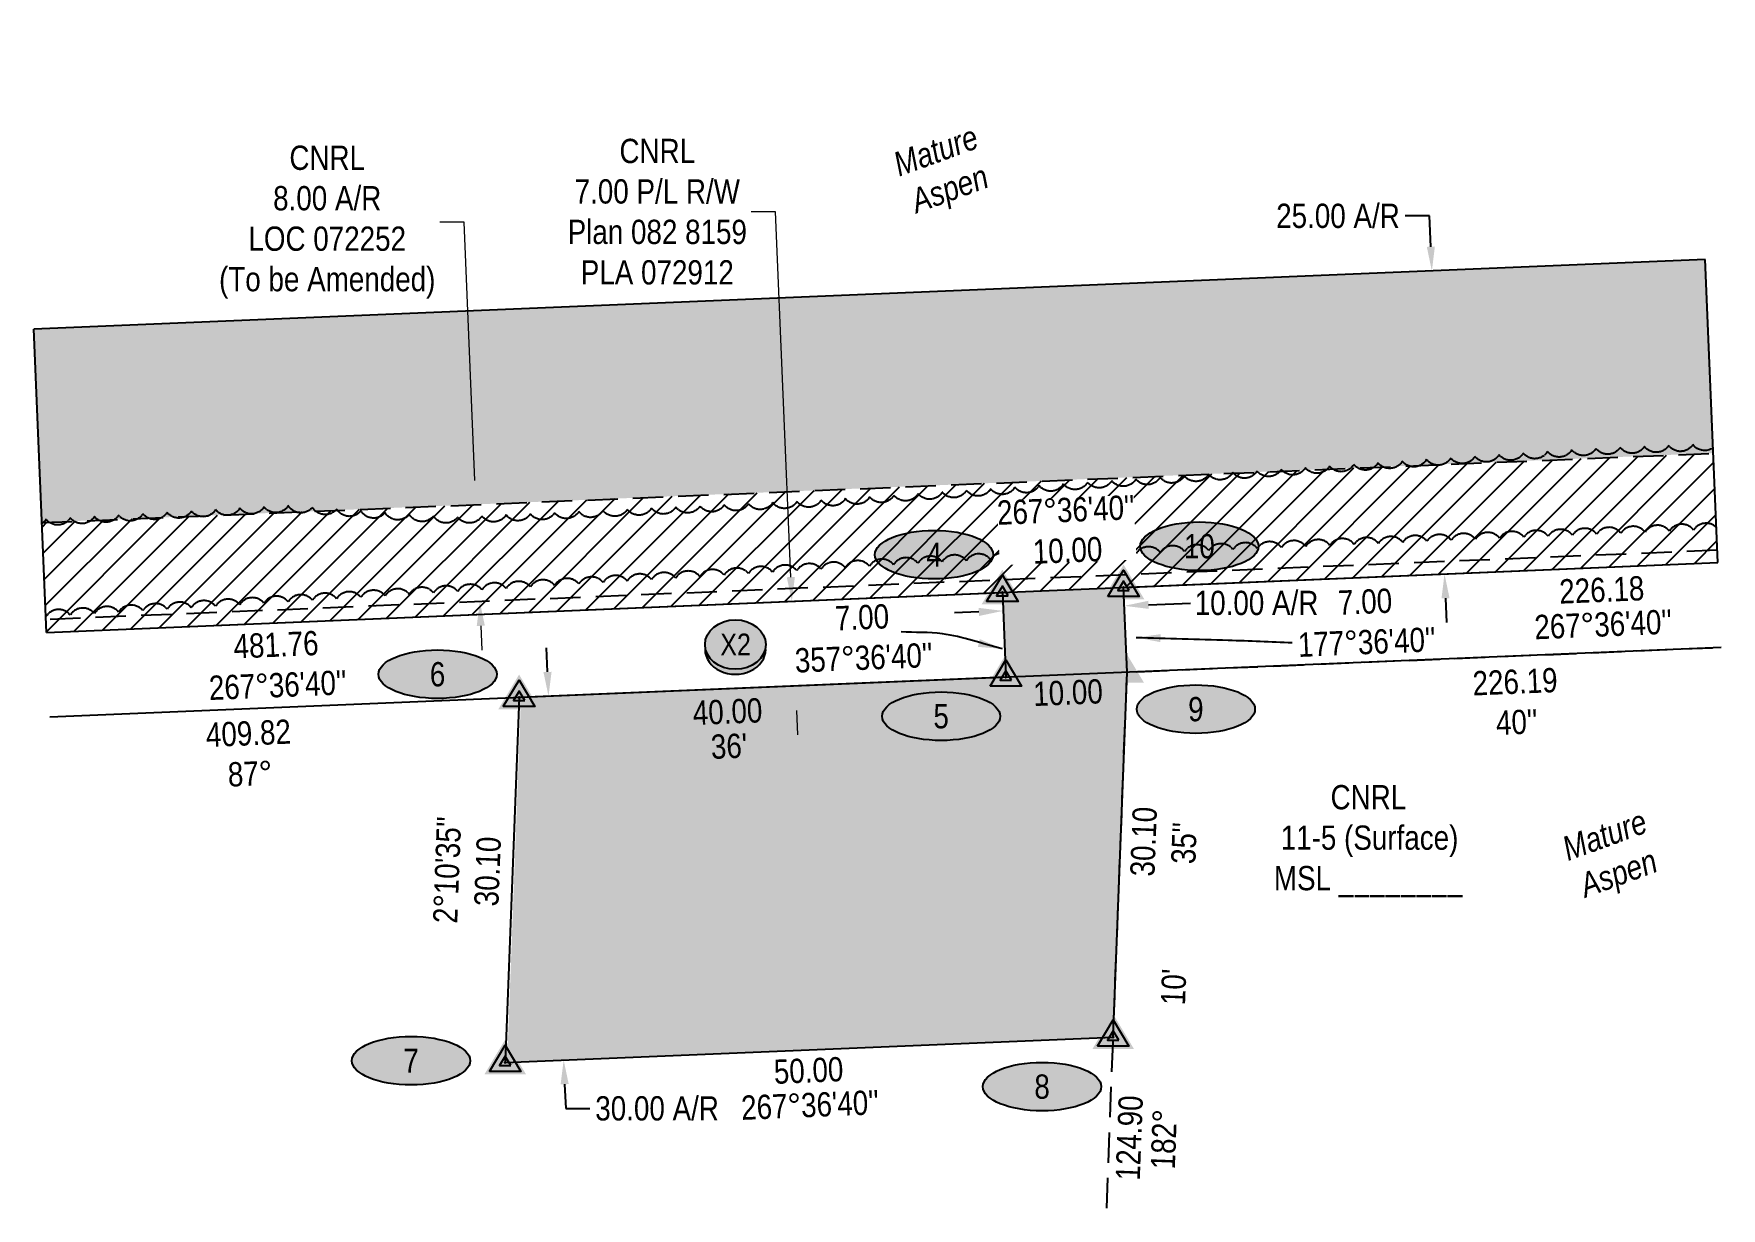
# Model space of a CAD drawing. Extents: x 659618 to 663059, y 6178642 to 6181580.
# Drawn here: x 662233 to 662929, y 6178642 to 6179125 of the extents above; entities that cross this region are included whole.
import ezdxf
from ezdxf.enums import TextEntityAlignment as Align

# ---------------------------------------------------------------- set-up
doc = ezdxf.new("R2010")
doc.units = 0
doc.header["$LTSCALE"] = 5
doc.header["$PDSIZE"] = 0.5
doc.linetypes.add('0', pattern=[1, 1, 0])
doc.linetypes.add('foc-ACCESSROAD', pattern=[3.75, 2.5, -1.25])
doc.layers.get('Defpoints').update_dxf_attribs({"color": 9})
for name, color, linetype in [('C-AR', 13, 'foc-ACCESSROAD'), ('C-RW', 13, 'Continuous'), ('C-WS', 13, 'foc-ACCESSROAD'), ('L-BD', 7, 'Continuous'), ('L-MON', 1, 'Continuous'), ('P-CROSSINGS', 250, 'Continuous'), ('P-ELEVATION', 7, 'Continuous'), ('P-PROPOSED', 10, 'Continuous'), ('P-PROPOSED-EXISTING-H', 59, 'Continuous'), ('P-PROPOSED-H', 21, 'Continuous'), ('P-TXT', 4, 'Continuous'), ('T-BUSH', 110, '0'), ('T-BUSH-T', 110, 'Continuous')]:
    doc.layers.add(name, color=color, linetype=linetype)
for name, color, linetype, lineweight in [('C-EZE-T', 13, 'Continuous', 9), ('C-RW-T', 13, 'Continuous', 9), ('C-WS-T', 13, 'Continuous', 9)]:
    doc.layers.add(name, color=color, linetype=linetype, lineweight=lineweight)
doc.styles.add('80', font='ARIALN.TTF', dxfattribs={"height": 10})
doc.styles.add('80CG', font='ARIALN.TTF', dxfattribs={"height": 10})
doc.styles.add('80L', font='ARIALN.TTF', dxfattribs={"height": 10})
doc.styles.add('80LS', font='ARIALNI.TTF', dxfattribs={"height": 10})
doc.styles.add('Crossing', font='ARIALN.TTF', dxfattribs={"height": 10})
doc.dimstyles.new('Compass 5 000', dxfattribs={"dimscale": 5, "dimtxt": 9, "dimasz": 2, "dimexe": 0.2, "dimexo": 0.0625, "dimgap": 0.5, "dimtad": 0, "dimtih": 1, "dimtoh": 1, "dimzin": 0, "dimdsep": 46, "dimtxsty": '80CG', "dimcen": 0.1, "dimse1": 1, "dimse2": 1, "dimclrd": 256, "dimclrt": 256, "dimaunit": 1, "dimadec": 4, "dimazin": 0, "dimtfac": 0.06, "dimtofl": 0, "dimtmove": 0, "dimatfit": 1, "dimfxl": 0.2, "dimtolj": 1, "dimtzin": 0, "dimlwd": -1, "dimarcsym": 0})

# ---------------------------------------------------------------- blocks, each defined once
blk = doc.blocks.new('TRIA')
blk.add_hatch(color=255).paths.add_polyline_path([(-0.04, 1.52), (-1.47, -0.87), (1.39, -0.87)])
blk = doc.blocks.new('Hybrid_EC')
at = {"color": 251}
for points in [[(-1.3, -0.74), (0, 1.42), (1.3, -0.74)], [(0.47, -0.26), (0, 0.53), (-0.47, -0.26)]]:
    blk.add_lwpolyline(points, close=True, dxfattribs=at)
at = {"layer": 'Defpoints'}
blk.add_circle((0, 0), 0.05, dxfattribs=at)
at = {"xscale": 1.2, "yscale": 1.2, "zscale": 1.2}
blk.add_blockref('TRIA', (0.05, 0.06), dxfattribs=at)
blk = doc.blocks.new('*D638')
at = {"layer": 'Defpoints', "color": 0, "transparency": 16777216}
for p in [(662682.68, 6178889.79), (662633.21, 6178876.32), (662683.16, 6178878.4)]:
    blk.add_point(p, dxfattribs=at)
at = {"layer": 'P-TXT', "transparency": 16777216}
for p, q in [((662692.67, 6178890.21), (662709.89, 6178890.92)), ((662622.74, 6178887.29), (662612.75, 6178886.87))]:
    blk.add_line(p, q, dxfattribs=at)
for points in [[(662622.67, 6178888.95), (662622.81, 6178885.62), (662632.73, 6178887.7)], [(662692.6, 6178891.87), (662692.74, 6178888.54), (662682.68, 6178889.79)]]:
    blk.add_solid(points, dxfattribs=at)
at = {"layer": 'P-TXT', "transparency": 16777216, "insert": (662737.17, 6178890.92), "char_height": 10, "attachment_point": 5, "style": '80CG'}
blk.add_mtext('\\A1;10.00 A/R', dxfattribs=at)
blk = doc.blocks.new('*D639')
at = {"layer": 'C-EZE-T', "transparency": 16777216}
for p, q in [((662410.61, 6179047.88), (662400.61, 6179047.88)), ((662415.02, 6178941.47), (662410.61, 6179047.88)), ((662417.51, 6178881.54), (662417.92, 6178871.55))]:
    blk.add_line(p, q, dxfattribs=at)
for points in [[(662416.69, 6178941.54), (662413.36, 6178941.4), (662415.44, 6178931.48)], [(662419.18, 6178881.61), (662415.84, 6178881.47), (662417.1, 6178891.53)]]:
    blk.add_solid(points, dxfattribs=at)
at = {"layer": 'Defpoints', "color": 0, "transparency": 16777216}
for p in [(662415.2, 6178931.47), (662415.44, 6178931.48), (662416.86, 6178891.52)]:
    blk.add_point(p, dxfattribs=at)
at = {"layer": 'C-EZE-T', "transparency": 16777216, "insert": (662354.23, 6179047.88), "char_height": 10, "attachment_point": 5, "style": '80CG'}
blk.add_mtext('\\A1;CNRL\\P8.00 A/R\\PLOC 072252\\P(To be Amended)', dxfattribs=at)
blk = doc.blocks.new('*D640')
at = {"layer": 'Defpoints', "color": 0, "transparency": 16777216}
for p in [(662780.94, 6179026.56), (662809.41, 6179027.74), (662786.14, 6178901.69)]:
    blk.add_point(p, dxfattribs=at)
at = {"layer": 'P-TXT', "transparency": 16777216}
for p, q in [((662808.46, 6179050.39), (662798.46, 6179050.39)), ((662808.99, 6179037.74), (662808.46, 6179050.39)), ((662815.03, 6178892.89), (662815.45, 6178882.89))]:
    blk.add_line(p, q, dxfattribs=at)
for points in [[(662810.66, 6179037.81), (662807.33, 6179037.67), (662809.41, 6179027.74)], [(662816.7, 6178892.95), (662813.37, 6178892.82), (662814.62, 6178902.88)]]:
    blk.add_solid(points, dxfattribs=at)
at = {"layer": 'P-TXT', "transparency": 16777216, "insert": (662770.73, 6179050.39), "char_height": 10, "attachment_point": 5, "style": '80CG'}
blk.add_mtext('\\A1;25.00 A/R', dxfattribs=at)
blk = doc.blocks.new('*D642')
at = {"layer": 'C-RW-T', "transparency": 16777216}
for p, q in [((662538.99, 6179052.11), (662528.99, 6179052.11)), ((662545.27, 6178901.65), (662538.99, 6179052.11)), ((662547.56, 6178846.7), (662547.97, 6178836.71))]:
    blk.add_line(p, q, dxfattribs=at)
for points in [[(662546.93, 6178901.72), (662543.6, 6178901.58), (662545.68, 6178891.66)], [(662549.22, 6178846.77), (662545.89, 6178846.63), (662547.14, 6178856.69)]]:
    blk.add_solid(points, dxfattribs=at)
at = {"layer": 'Defpoints', "color": 0, "transparency": 16777216}
for p in [(662545.68, 6178891.66), (662554.19, 6178892.01), (662555.65, 6178857.05)]:
    blk.add_point(p, dxfattribs=at)
at = {"layer": 'C-RW-T', "transparency": 16777216, "insert": (662490.24, 6179052.11), "char_height": 10, "attachment_point": 5, "style": '80CG'}
blk.add_mtext('\\A1;CNRL\\P7.00 P/L R/W\\PPlan 082 8159\\PPLA 072912', dxfattribs=at)
blk = doc.blocks.new('we')
at = {"layer": 'P-ELEVATION'}
h = blk.add_hatch(color=111, dxfattribs=at)
h.dxf.hatch_style = 1
edge = h.paths.add_edge_path()
edge.add_ellipse((0, 0), major_axis=(-24.38, 0), ratio=0.410256, start_angle=0, end_angle=360)
at = {"layer": 'P-ELEVATION', "color": 7, "flags": 128}
blk.add_lwpolyline([(0, 0, 12.5, 0, 0), (-12.42, -6.43, 0, 0, 0)], format="xyseb", dxfattribs=at)
at = {"layer": 'P-ELEVATION', "color": 7}
blk.add_ellipse((0, 0), major_axis=(-24.38, 0), ratio=0.410256, dxfattribs=at)
at = {"layer": 'P-ELEVATION', "style": '80'}
blk.add_attdef('ELEVATION', text='', height=10, dxfattribs=at).set_placement((0, 0), align=Align.MIDDLE_CENTER)
blk = doc.blocks.new('xing2')
h = blk.add_hatch(color=50)
h.dxf.hatch_style = 1
edge = h.paths.add_edge_path()
edge.add_ellipse((0, 0), major_axis=(-12.5, 0), ratio=0.816297, start_angle=0, end_angle=360)
h = blk.add_hatch(color=250)
h.dxf.hatch_style = 1
edge = h.paths.add_edge_path()
edge.add_ellipse((0, -2.05), major_axis=(-12.5, 0), ratio=0.816297, start_angle=0, end_angle=180)
edge.add_line((12.5, -2.05), (12.5, 0))
edge.add_ellipse((0, 0), major_axis=(-12.5, 0), ratio=0.816297, start_angle=0, end_angle=180, ccw=False)
edge.add_line((-12.5, 0), (-12.5, -2.05))
at = {"color": 250}
blk.add_ellipse((0, 0), major_axis=(-12.5, 0), ratio=0.816297, dxfattribs=at)
blk.add_ellipse((0, -2.05), major_axis=(-12.5, 0), ratio=0.816297, start_param=0, end_param=3.141593, dxfattribs=at)
at = {"color": 250, "style": 'Crossing'}
blk.add_attdef('CROSSING', text='', height=9, dxfattribs=at).set_placement((0.09, 0.02), align=Align.MIDDLE_CENTER)
at = {"color": 250, "style": 'Crossing', "flags": 1}
for tag, p in [('OWNER', (0.09, -12.49)), ('DESCRIPTION', (0.09, -25.77)), ('LOCATION', (0.09, -39.3)), ('DWG_REF', (0.09, -52.84))]:
    blk.add_attdef(tag, text='', height=9, dxfattribs=at).set_placement(p, align=Align.MIDDLE_CENTER)
blk = doc.blocks.new('*D647')
at = {"layer": 'Defpoints', "color": 0, "transparency": 16777216}
for p in [(662491.45, 6178854.47), (662451.66, 6178702.68), (662497.69, 6178704.6)]:
    blk.add_point(p, dxfattribs=at)
at = {"layer": 'P-TXT', "transparency": 16777216}
for p, q in [((662445, 6178862.54), (662444.58, 6178872.53)), ((662452.07, 6178692.69), (662452.49, 6178682.7)), ((662452.49, 6178682.7), (662462.49, 6178682.7))]:
    blk.add_line(p, q, dxfattribs=at)
for points in [[(662446.67, 6178862.61), (662443.34, 6178862.47), (662445.42, 6178852.55)], [(662453.74, 6178692.76), (662450.41, 6178692.62), (662451.66, 6178702.68)]]:
    blk.add_solid(points, dxfattribs=at)
at = {"layer": 'P-TXT', "transparency": 16777216, "insert": (662490.16, 6178682.7), "char_height": 10, "attachment_point": 5, "style": '80CG'}
blk.add_mtext('\\A1;30.00 A/R', dxfattribs=at)
blk = doc.blocks.new('STRIA')
blk.add_hatch(color=255).paths.add_polyline_path([(-0.04, 1.52), (-1.47, -0.87), (1.39, -0.87)])
blk = doc.blocks.new('STRIAA')
blk.add_blockref('STRIA', (0, 0))
blk = doc.blocks.new('STRIB')
at = {"color": 1}
blk.add_solid([(-1.12, -0.67), (-0.04, 1.13), (1.04, -0.67)], dxfattribs=at)
blk = doc.blocks.new('STRIBB')
blk.add_blockref('STRIB', (0, 0))
blk = doc.blocks.new('STRICC')
for name in ['STRIAA', 'STRIBB']:
    blk.add_blockref(name, (0, 0))
blk = doc.blocks.new('fdspike')
blk.add_blockref('STRICC', (0, 0))

msp = doc.modelspace()

# ---------------------------------------------------------------- hatches: boundary and pattern name
at = {"layer": 'P-PROPOSED-EXISTING-H'}
h = msp.add_hatch(dxfattribs=at)
h.set_pattern_fill('ANSI31', color=256, scale=2.499539)
h.set_pattern_definition([(45, (4029.346, 266.7346), (-5.611625831, 5.611625831), [])])
h.paths.add_polyline_path([(662236.626, 6178924.144), (662238.512, 6178878.93), (662632.414, 6178895.362), (662682.362, 6178897.446), (662927.192, 6178907.66), (662925.312, 6178952.716)])
at = {"layer": 'P-PROPOSED-H'}
h = msp.add_hatch(color=256, dxfattribs=at)
h.dxf.hatch_style = 1
h.paths.add_polyline_path([(662683.82, 6178862.483), (662682.362, 6178897.446), (662632.414, 6178895.362), (662633.873, 6178860.399), (662434.083, 6178852.064), (662428.369, 6178701.723), (662678.106, 6178712.142)])
h.paths.add_polyline_path([(662233.303, 6179003.798), (662236.626, 6178924.144), (662925.312, 6178952.716), (662921.982, 6179032.528)])

# ---------------------------------------------------------------- linework, layer by layer
at = {"layer": 'C-AR'}
for points in [[(662236.629, 6178924.057), (662925.316, 6178952.629)], [(662926.982, 6178912.684), (662238.296, 6178884.11)]]:
    msp.add_lwpolyline(points, dxfattribs=at)
at = {"layer": 'C-RW'}
for points in [[(662238.516, 6178878.843), (662927.195, 6178907.573)], [(662928.654, 6178872.61), (662239.974, 6178843.88)]]:
    msp.add_lwpolyline(points, dxfattribs=at)
at = {"layer": 'C-WS', "flags": 128}
msp.add_lwpolyline([(662675.411, 6178641.612), (662683.82, 6178862.479), (662928.651, 6178872.675)], dxfattribs=at)
at = {"layer": 'Defpoints', "color": 5}
for p, q in [((662927.195, 6178907.573), (662921.986, 6179032.441)), ((662238.516, 6178878.843), (662233.306, 6179003.711))]:
    msp.add_line(p, q, dxfattribs=at)
at = {"layer": 'P-PROPOSED', "flags": 128}
for points in [[(662921.986, 6179032.441), (662233.306, 6179003.711)], [(662682.365, 6178897.359), (662927.195, 6178907.573)], [(662238.516, 6178878.843), (662632.418, 6178895.276), (662633.873, 6178860.399), (662433.288, 6178852.047), (662427.563, 6178701.679), (662678.095, 6178712.11), (662683.82, 6178862.479), (662682.365, 6178897.359)]]:
    msp.add_lwpolyline(points, dxfattribs=at)
at = {"layer": 'T-BUSH', "flags": 128}
for points in [[(662925.224, 6178954.826, -0.3958181), (662916.987, 6178956.216, -0.5205671), (662906.996, 6178955.828, -0.5205671), (662897.006, 6178955.439, -0.5205671), (662887.015, 6178955.05, -0.5205671), (662877.025, 6178954.662, -0.5205671), (662867.047, 6178954.02, -0.5205671), (662857.072, 6178953.352, -0.5205671), (662847.096, 6178952.684, -0.5205671), (662837.12, 6178952.016, -0.5205671), (662827.144, 6178951.347, -0.5205671), (662817.168, 6178950.679, -0.5205671), (662807.193, 6178950.011, -0.5205671), (662797.217, 6178949.342, -0.5205671), (662787.241, 6178948.674, -0.5205671), (662777.265, 6178948.006, -0.5205671), (662767.289, 6178947.337, -0.5205671), (662757.314, 6178946.669, -0.5205671), (662747.338, 6178946.001, -0.5205671), (662737.362, 6178945.332, -0.5205671), (662727.386, 6178944.664, -0.5205671), (662717.41, 6178943.996, -0.5205671), (662707.435, 6178943.327, -0.5205671), (662697.459, 6178942.659, -0.5205671), (662687.483, 6178941.991, -0.5205671), (662677.507, 6178941.323, -0.5205671), (662667.531, 6178940.654, -0.5205671), (662657.556, 6178939.986, -0.5205671), (662647.58, 6178939.318, -0.5205671), (662637.604, 6178938.649, -0.5205671), (662627.628, 6178937.981, -0.5205671), (662617.653, 6178937.313, -0.5205671), (662607.677, 6178936.644, -0.5205671), (662597.701, 6178935.976, -0.5205671), (662587.725, 6178935.308, -0.5205671), (662577.749, 6178934.639, -0.5205671), (662567.774, 6178933.971, -0.5205671), (662557.798, 6178933.303, -0.5205671), (662547.815, 6178932.759, -0.5205671), (662537.827, 6178932.298, -0.5205671), (662527.84, 6178931.836, -0.5205671), (662517.852, 6178931.375, -0.5205671), (662507.865, 6178930.913, -0.5205671), (662497.877, 6178930.452, -0.5205671), (662487.89, 6178929.99, -0.5205671), (662477.902, 6178929.528, -0.5205671), (662467.915, 6178929.067, -0.5205671), (662457.927, 6178928.605, -0.5205671), (662447.94, 6178928.144, -0.5205671), (662437.952, 6178927.682, -0.5205671), (662427.965, 6178927.22, -0.5205671), (662417.977, 6178926.759, -0.5205671), (662407.99, 6178926.297, -0.5205671), (662398.014, 6178926.75, -0.5205671), (662388.042, 6178927.469, -0.5205671), (662378.07, 6178928.187, -0.5205671), (662368.097, 6178928.906, -0.5205671), (662358.125, 6178929.624, -0.5205671), (662348.153, 6178930.343, -0.5205671), (662338.18, 6178931.062, -0.5205671), (662328.199, 6178930.543, -0.5205671), (662318.217, 6178929.975, -0.5205671), (662308.235, 6178929.407, -0.5205671), (662298.253, 6178928.839, -0.5205671), (662288.271, 6178928.271, -0.5205671), (662278.289, 6178927.703, -0.5205671), (662268.307, 6178927.135, -0.5205671), (662258.325, 6178926.567, -0.5205671), (662248.343, 6178925.999, -0.5205671), (662238.361, 6178925.431, -0.1030272), (662236.647, 6178923.626)], [(662926.587, 6178922.16, 0.4699599), (662917.261, 6178921.003, 0.5205671), (662907.272, 6178920.582, 0.5205671), (662897.283, 6178920.16, 0.5205671), (662887.294, 6178919.739, 0.5205671), (662877.304, 6178919.317, 0.5205671), (662867.315, 6178918.896, 0.5205671), (662857.326, 6178918.475, 0.5205671), (662847.337, 6178918.053, 0.5205671), (662837.347, 6178917.632, 0.5205671), (662827.358, 6178917.21, 0.5205671), (662817.369, 6178916.789, 0.5205671), (662807.379, 6178916.367, 0.5205671), (662797.39, 6178915.946, 0.5205671), (662787.401, 6178915.525, 0.5205671), (662777.412, 6178915.103, 0.5205671), (662767.422, 6178914.682, 0.5205671), (662757.433, 6178914.26, 0.5205671), (662747.444, 6178913.839, 0.5205671), (662737.455, 6178913.418, 0.5205671), (662727.465, 6178912.996, 0.5205671), (662717.476, 6178912.575, 0.5205671), (662707.487, 6178912.153, 0.5205671), (662697.497, 6178911.732, 0.5205671), (662687.508, 6178911.31, 0.5205671), (662677.519, 6178910.889, 0.5205671), (662667.53, 6178910.468, 0.5205671), (662657.54, 6178910.046, 0.5205671), (662647.551, 6178909.625, 0.5205671), (662637.562, 6178909.203, 0.5205671), (662627.573, 6178908.782, 0.5205671), (662617.583, 6178908.361, 0.5205671), (662607.594, 6178907.939, 0.5205671), (662597.614, 6178907.338, 0.5205671), (662587.634, 6178906.728, 0.5205671), (662577.655, 6178906.117, 0.5205671), (662567.675, 6178905.507, 0.5205671), (662557.696, 6178904.897, 0.5205671), (662547.716, 6178904.286, 0.5205671), (662537.737, 6178903.676, 0.5205671), (662527.757, 6178903.065, 0.5205671), (662517.778, 6178902.455, 0.5205671), (662507.798, 6178901.845, 0.5205671), (662497.819, 6178901.234, 0.5205671), (662487.839, 6178900.624, 0.5205671), (662477.86, 6178900.014, 0.5205671), (662467.88, 6178899.403, 0.5205671), (662457.901, 6178898.793, 0.5205671), (662447.921, 6178898.183, 0.5205671), (662437.942, 6178897.572, 0.5205671), (662427.962, 6178896.962, 0.5205671), (662417.983, 6178896.351, 0.5205671), (662408.003, 6178895.741, 0.5205671), (662398.024, 6178895.131, 0.5205671), (662388.044, 6178894.52, 0.5205671), (662378.065, 6178893.91, 0.5205671), (662368.085, 6178893.3, 0.5205671), (662358.106, 6178892.689, 0.5205671), (662348.126, 6178892.079, 0.5205671), (662338.147, 6178891.468, 0.5205671), (662328.167, 6178890.858, 0.5205671), (662318.188, 6178890.248, 0.5205671), (662308.208, 6178889.637, 0.5205671), (662298.229, 6178889.027, 0.5205671), (662288.249, 6178888.417, 0.5205671), (662278.27, 6178887.806, 0.5205671), (662268.29, 6178887.196, 0.5205671), (662258.311, 6178886.585, 0.5205671), (662248.331, 6178885.975, 0.5205671), (662238.35, 6178885.397, 0.0075981), (662238.236, 6178885.543)]]:
    msp.add_lwpolyline(points, format="xyb", dxfattribs=at)

# ---------------------------------------------------------------- block references
at = {"xscale": 0.9993363083593041, "yscale": 0.9993363083593041, "zscale": 0.9993363083593041}
for p, values in [((662399.696, 6178861.611), {'ELEVATION': '6'}), ((662607.21, 6178844.309), {'ELEVATION': '5'}), ((662712.163, 6178847.226), {'ELEVATION': '9'}), ((662388.787, 6178702.409), {'ELEVATION': '7'}), ((662648.799, 6178691.726), {'ELEVATION': '8'})]:
    msp.add_blockref('we', p, dxfattribs=at).add_auto_attribs(values)
at = {"layer": 'L-MON', "color": 5, "xscale": 4.99907865, "yscale": 4.99907865, "zscale": 4.99907865}
for name, p in [('Hybrid_EC', (662633.873, 6178860.399)), ('fdspike', (662683.82, 6178862.479)), ('Hybrid_EC', (662433.288, 6178852.047)), ('Hybrid_EC', (662678.095, 6178712.11)), ('Hybrid_EC', (662427.563, 6178701.679))]:
    msp.add_blockref(name, p, dxfattribs=at)
at = {"layer": 'P-CROSSINGS'}
msp.add_blockref('xing2', (662522.41, 6178873.836), dxfattribs=at).add_auto_attribs({'CROSSING': 'X2'})

# ---------------------------------------------------------------- texts
at = {"layer": 'L-BD', "style": '80L'}
for s, height, rotation, p in [('226.18', 9.9982, 2.3888, (662879.407, 6178896.396)), ("267°36'40''", 9.99816, 2.3888, (662880.001, 6178882.161)), ('40.00', 9.9982, 2.3843, (662519.188, 6178846.234)), ("36'", 9.9982, 2.3843, (662519.781, 6178831.999)), ('50.00', 9.9982, 2.3843, (662552.565, 6178698.403)), ("267°36'40''", 9.99816, 2.3843, (662553.158, 6178684.168))]:
    msp.add_text(s, height=height, rotation=rotation, dxfattribs=at).set_placement(p, align=Align.MIDDLE)
at = {"layer": 'L-BD', "color": 5, "style": '80L'}
for s, p in [("10'", (662702.972, 6178732.775)), ('124.90', (662684.716, 6178670.579)), ('182°', (662698.953, 6178670.038))]:
    msp.add_text(s, height=9.9982, rotation=87.8225, dxfattribs=at).set_placement(p, align=Align.MIDDLE)
at = {"layer": 'L-BD', "attachment_point": 2, "style": '80L'}
for s, insert, char_height, width, rotation in [("7.00 177°36'40''", (662781.682, 6178896.526), 9.99816, 26.83249, 2.38465), ("7.00\\P357°36'40''", (662574.386, 6178890.08), 9.99816, 26.08328, 2.38435), ("481.76 267°36'40''", (662332.923, 6178878.787), 9.99816, 67.70228, 2.3888), ('10.00', (662659.265, 6178859.061), 9.9982, 26.08328, 2.38435), ('409.82 87°', (662321.535, 6178842.297), 9.9982, 50.77491, 2.3888), ("30.10 35''", (662685.616, 6178792.847), 9.9982, 26.06426, 87.8197), ("2°10'35''\\P30.10", (662398.642, 6178781.2), 9.9982, 25.82192, 87.8197)]:
    msp.add_mtext(s, dxfattribs=dict(at, insert=insert, char_height=char_height, width=width, rotation=rotation))
at = {"layer": 'T-BUSH-T', "char_height": 9.9982, "width": 399.59351, "attachment_point": 2, "rotation": 20, "style": '80LS'}
for insert in [(662603.251, 6179082.051), (662878.862, 6178800.102)]:
    msp.add_mtext('Mature\\PAspen', dxfattribs=dict(at, insert=insert))

# ---------------------------------------------------------------- dimensions: what is measured, and where the dimension line sits
at = {"layer": 'C-EZE-T', "color": 5}
dim = msp.add_linear_dim(base=(662415.438, 6178931.475), p1=(662416.859, 6178891.519), p2=(662415.202, 6178931.466), angle=92.375735, text='CNRL\\P8.00 A/R\\PLOC 072252\\P(To be Amended)', dimstyle='Compass 5 000', dxfattribs=at)
dim.commit()
dim.dimension.update_dxf_attribs({"geometry": '*D639', "text_midpoint": (662354.227, 6179047.883), "dimtype": 161})
at = {"layer": 'C-RW-T', "color": 5}
dim = msp.add_linear_dim(base=(662545.682, 6178891.657), p1=(662555.652, 6178857.049), p2=(662554.194, 6178892.012), angle=92.388846, text='CNRL\\P7.00 P/L R/W\\PPlan 082 8159\\PPLA 072912', dimstyle='Compass 5 000', dxfattribs=at)
dim.commit()
dim.dimension.update_dxf_attribs({"geometry": '*D642', "text_midpoint": (662490.24, 6179052.106), "dimtype": 161})
at = {"layer": 'P-TXT', "color": 5}
for base, p1, p2, angle, text, picture, middle in [((662809.407, 6179027.745), (662786.145, 6178901.689), (662780.935, 6179026.557), 92.388846, '25.00 A/R', '*D640', (662770.727, 6179050.393)), ((662451.657, 6178702.682), (662491.448, 6178854.469), (662497.689, 6178704.599), 272.38435, '30.00 A/R', '*D647', (662490.156, 6178682.699))]:
    dim = msp.add_linear_dim(base=base, p1=p1, p2=p2, angle=angle, text=text, dimstyle='Compass 5 000', dxfattribs=at)
    dim.commit()
    dim.dimension.update_dxf_attribs({"geometry": picture, "text_midpoint": middle, "dimtype": 161})

# ---------------------------------------------------------------- leaders
at = {"layer": 'L-BD', "color": 5, "path_type": 1}
for points in [[(662632.436, 6178872.055), (662607.738, 6178878.252), (662590.717, 6178879.014)], [(662687.606, 6178876.743), (662725.541, 6178875.685), (662751.896, 6178874.652)]]:
    msp.add_leader(points, dimstyle='Compass 5 000', override={"dimgap": 0.5, "dimtad": 0}, dxfattribs=at)

# ---------------------------------------------------------------- next in the draw order: texts
at = {"layer": 'C-WS-T', "insert": (662740.942, 6178815.953), "char_height": 9.99816, "attachment_point": 1, "style": '80L', "bg_fill": 3, "box_fill_scale": 1.15, "bg_fill_color": 256, "bg_fill_true_color": 256, "bg_fill_transparency": 0}
msp.add_mtext_dynamic_manual_height_columns('\\pi26.733;CNRL\\P\\pi6.188;11-5 (Surface)\\P\\pi3.3782;MSL ________', width=83.65898, gutter_width=50, heights=[0], dxfattribs=at)
at = {"layer": 'L-BD', "insert": (662658.384, 6178934.305), "char_height": 9.99816, "width": 56.29699, "attachment_point": 2, "rotation": 2.3888, "style": '80L', "bg_fill": 3, "box_fill_scale": 1, "bg_fill_color": 256, "bg_fill_transparency": 0}
msp.add_mtext("267°36'40''\\P10.00 ", dxfattribs=at)
at = {"layer": 'L-BD', "insert": (662843.478, 6178863.546), "char_height": 9.99816, "width": 51.50116, "attachment_point": 2, "rotation": 2.3888, "style": '80L', "bg_fill": 3, "box_fill_scale": 1.15, "bg_fill_color": 256, "bg_fill_true_color": 256, "bg_fill_transparency": 0}
msp.add_mtext("226.19 40''", dxfattribs=at)

# ---------------------------------------------------------------- next in the draw order: block references
at = {"xscale": 0.9993363083593041, "yscale": 0.9993363083593041, "zscale": 0.9993363083593041}
for p, values in [((662713.591, 6178914.335), {'ELEVATION': '10'}), ((662604.284, 6178910.863), {'ELEVATION': '4'})]:
    msp.add_blockref('we', p, dxfattribs=at).add_auto_attribs(values)
at = {"layer": 'L-MON', "color": 5, "xscale": 4.99907865, "yscale": 4.99907865, "zscale": 4.99907865}
for p in [(662632.418, 6178895.276), (662682.365, 6178897.359)]:
    msp.add_blockref('Hybrid_EC', p, dxfattribs=at)

# ---------------------------------------------------------------- next in the draw order: dimensions: what is measured, and where the dimension line sits
at = {"layer": 'P-TXT', "color": 5}
dim = msp.add_linear_dim(base=(662682.681, 6178889.788), p1=(662633.209, 6178876.318), p2=(662683.156, 6178878.402), angle=2.388846, text='10.00 A/R', dimstyle='Compass 5 000', dxfattribs=at)
dim.commit()
dim.dimension.update_dxf_attribs({"geometry": '*D638', "text_midpoint": (662737.168, 6178890.923), "dimtype": 161})

doc.saveas('drawing.dxf')
